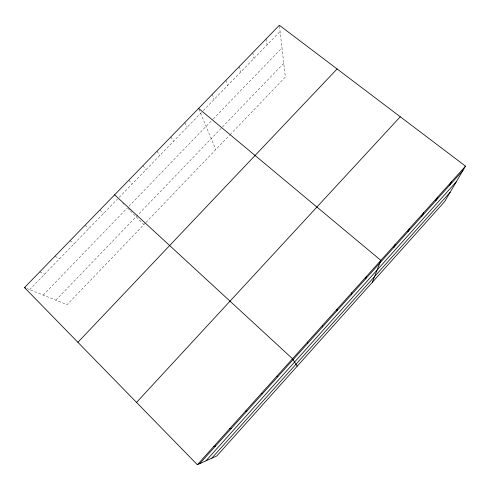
<?xml version="1.0" encoding="UTF-8"?>
<svg xmlns="http://www.w3.org/2000/svg" width="490" height="490" viewBox="0 0 490 490"><rect width="100%" height="100%" fill="white"/><g stroke="black" fill="none" stroke-linecap="round" stroke-linejoin="round"><path stroke-width="0.37" stroke-dasharray="2.45 1.84" d="M145.45 222.975L67.124 304.688L27.066 288.598M145.983 222.423L229.583 135.209M230.092 134.677L285.345 77.04L279.367 25.272M55.854 300.162L221.964 127.498M222.472 126.965L283.753 63.271M43.163 295.066L127.4 207.852M128.937 206.259L212.782 119.456M213.291 118.929L281.971 47.83M29.633 289.633L117.606 198.94M119.162 197.341L202.731 111.193M203.246 110.66L280.078 31.458M39.782 271.846L44.633 274.167M54.954 256.227L59.529 258.806M70.027 240.719L74.327 243.555M84.99 225.314L89.027 228.401M99.85 210.02L103.623 213.352M122.868 203.24L123.872 204.263M127.89 208.36L129.875 210.375M130.371 210.884L143.864 224.628M128.846 180.185L132.104 183.995M142.976 165.638L145.996 169.681M157.021 151.183L159.795 155.453M170.973 136.826L173.503 141.322M184.834 122.561L187.125 127.278M198.897 109.099L215.796 149.591M212.28 94.313L214.106 99.464M225.872 80.329L227.47 85.689M239.371 66.432L240.749 71.999M252.791 52.62L253.943 58.402M266.119 38.906L267.05 44.884"/><path stroke-width="0.73" d="M336.924 310.832L337.169 309.031M351.324 294.784L351.845 292.695M365.632 278.853L366.404 276.476M372.32 282.332L380.865 260.374L198.603 108.394M393.935 247.328L395.222 244.388M407.937 231.727L409.481 228.518M421.841 216.237L423.636 212.758M435.653 200.857L437.686 197.109M449.367 185.581L451.645 181.57M465.5 166.135L444.718 201.494L216.88 455.89L197.347 464.728L24.5 287.569L279.367 25.272L465.5 166.135L197.347 464.728M205.965 460.827L456.38 181.655M211.772 458.199L450.194 192.178M199.724 463.65L462.989 170.41M136.538 402.406L400.269 116.773M77.898 342.296L337.102 68.968M213.511 446.727L215.582 445.992M229.553 428.86L231.317 428.462M245.478 411.135L246.929 411.067M261.274 393.537L262.432 393.801M24.5 287.569L25.78 288.083M276.954 376.081L277.818 376.663M114.611 194.83L292.518 358.754L297.228 366.177M307.512 342.057L307.806 343.263M322.396 325.483L322.414 326.989"/></g></svg>
